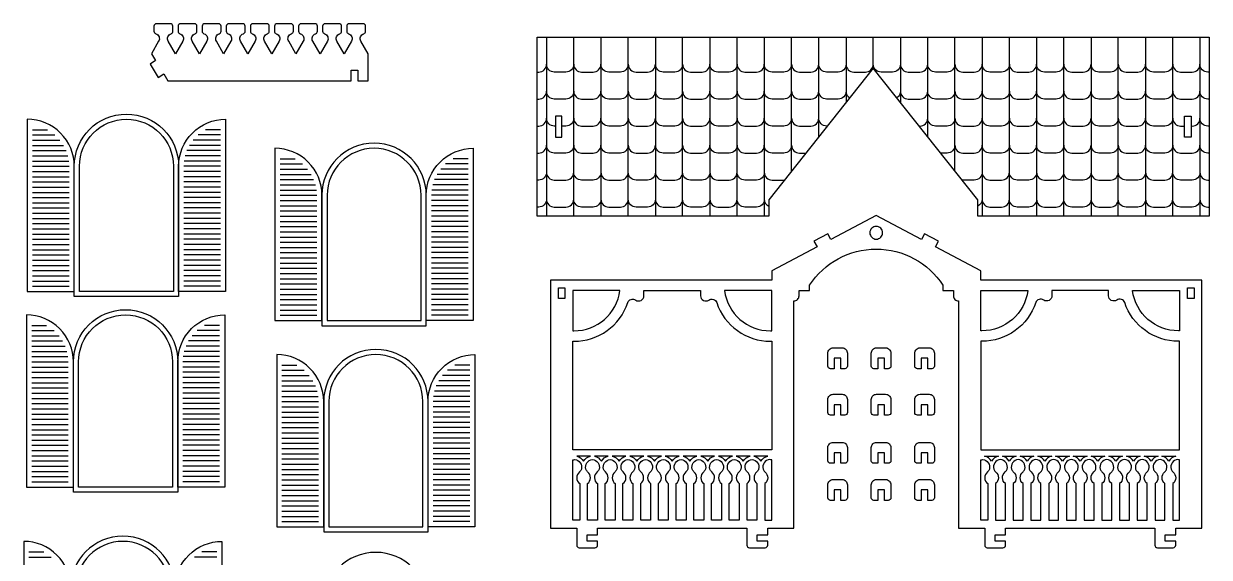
# Model space of a CAD drawing. Extents: x 3733 to 3923, y 1415 to 1537.
# Drawn here: x 3733.2 to 3824.1, y 1495.8 to 1536.7 of the extents above; entities that cross this region are included whole.
import ezdxf

# ---------------------------------------------------------------- set-up
doc = ezdxf.new("R2010")
doc.units = 0
doc.header["$MEASUREMENT"] = 0
doc.layers.add('LAYER1', color=18, linetype='CONTINUOUS')

msp = doc.modelspace()

# ---------------------------------------------------------------- linework, layer by layer
at = {"layer": 'LAYER1'}
for points in [[(3743.026, 1534.421), (3743.346, 1533.902), (3742.92, 1533.64), (3743.551, 1532.619), (3743.976, 1532.881), (3744.296, 1532.364), (3758.351, 1532.364), (3758.351, 1533.164), (3758.851, 1533.164), (3758.851, 1532.364), (3759.651, 1532.364), (3759.651, 1534.419), (3759.092, 1535.387, -0.475677), (3759.314, 1535.967, 0.32375), (3759.451, 1536.157), (3759.451, 1536.532, 0.414214), (3759.251, 1536.732), (3758.204, 1536.732, 0.414214), (3758.004, 1536.532), (3758.004, 1536.157, 0.32375), (3758.141, 1535.967, -0.475677), (3758.362, 1535.387), (3757.804, 1534.419), (3757.245, 1535.387, -0.475677), (3757.466, 1535.967, 0.32375), (3757.604, 1536.157), (3757.604, 1536.532, 0.414214), (3757.404, 1536.732), (3756.356, 1536.732, 0.414214), (3756.156, 1536.532), (3756.156, 1536.157, 0.32375), (3756.294, 1535.967, -0.475677), (3756.515, 1535.387), (3755.956, 1534.419), (3755.398, 1535.387, -0.475677), (3755.619, 1535.967, 0.32375), (3755.756, 1536.157), (3755.756, 1536.532, 0.414214), (3755.556, 1536.732), (3754.509, 1536.732, 0.414214), (3754.309, 1536.532), (3754.309, 1536.157, 0.32375), (3754.446, 1535.967, -0.475677), (3754.668, 1535.387), (3754.109, 1534.419), (3753.55, 1535.387, -0.475677), (3753.772, 1535.967, 0.32375), (3753.909, 1536.157), (3753.909, 1536.532, 0.414214), (3753.709, 1536.732), (3752.662, 1536.732, 0.414214), (3752.462, 1536.532), (3752.462, 1536.157, 0.32375), (3752.599, 1535.967, -0.475677), (3752.82, 1535.387), (3752.262, 1534.419), (3751.703, 1535.387, -0.475677), (3751.924, 1535.967, 0.32375), (3752.062, 1536.157), (3752.062, 1536.532, 0.414214), (3751.862, 1536.732), (3750.814, 1536.732, 0.414214), (3750.614, 1536.532), (3750.614, 1536.157, 0.32375), (3750.752, 1535.967, -0.475677), (3750.973, 1535.387), (3750.414, 1534.419), (3749.856, 1535.387, -0.475677), (3750.077, 1535.967, 0.32375), (3750.214, 1536.157), (3750.214, 1536.532, 0.414214), (3750.014, 1536.732), (3748.967, 1536.732, 0.414214), (3748.767, 1536.532), (3748.767, 1536.157, 0.32375), (3748.904, 1535.967, -0.475677), (3749.126, 1535.387), (3748.567, 1534.419), (3748.008, 1535.387, -0.475677), (3748.23, 1535.967, 0.32375), (3748.367, 1536.157), (3748.367, 1536.532, 0.414214), (3748.167, 1536.732), (3747.12, 1536.732, 0.414214), (3746.92, 1536.532), (3746.92, 1536.157, 0.32375), (3747.057, 1535.967, -0.475677), (3747.278, 1535.387), (3746.72, 1534.419), (3746.161, 1535.387, -0.475677), (3746.382, 1535.967, 0.32375), (3746.52, 1536.157), (3746.52, 1536.532, 0.414214), (3746.32, 1536.732), (3745.272, 1536.732, 0.414214), (3745.072, 1536.532), (3745.072, 1536.157, 0.32375), (3745.21, 1535.967, -0.475677), (3745.431, 1535.387), (3744.872, 1534.419), (3744.314, 1535.387, -0.475677), (3744.535, 1535.967, 0.32375), (3744.672, 1536.157), (3744.672, 1536.532, 0.414214), (3744.472, 1536.732), (3743.425, 1536.732, 0.414214), (3743.225, 1536.532), (3743.225, 1536.157, 0.32375), (3743.362, 1535.967, -0.475677), (3743.584, 1535.387)], [(3745.116, 1525.802), (3745.116, 1515.802), (3737.116, 1515.802), (3737.116, 1525.802, -1)], [(3733.516, 1516.202), (3737.116, 1516.202), (3737.116, 1525.802, 0.414214), (3733.516, 1529.402)], [(3744.716, 1525.802), (3744.716, 1516.202), (3737.516, 1516.202), (3737.516, 1525.802, -1)], [(3748.716, 1516.202), (3745.116, 1516.202), (3745.116, 1525.802, -0.414214), (3748.716, 1529.402)], [(3752.5, 1513.976), (3756.1, 1513.976), (3756.1, 1523.576, 0.414214), (3752.5, 1527.176)], [(3756.1, 1523.576), (3756.1, 1513.576), (3764.1, 1513.576), (3764.1, 1523.576, 1)], [(3756.5, 1523.576), (3756.5, 1513.976), (3763.7, 1513.976), (3763.7, 1523.576, 1)], [(3767.7, 1513.976), (3764.1, 1513.976), (3764.1, 1523.576, -0.414214), (3767.7, 1527.176)], [(3792.276, 1508.094), (3792.276, 1515.472, 0.414214), (3792.676, 1515.872), (3792.676, 1516.272), (3793.476, 1516.272), (3793.476, 1516.672, -0.542632), (3803.706, 1516.672), (3803.706, 1516.272), (3804.506, 1516.272), (3804.506, 1515.872, 0.414214), (3804.906, 1515.472), (3804.906, 1508.094), (3804.906, 1498.052), (3806.906, 1498.052), (3806.906, 1496.752, 0.414214), (3807.106, 1496.552), (3808.306, 1496.552, 0.414214), (3808.506, 1496.752), (3808.506, 1497.052), (3807.706, 1497.052), (3807.706, 1497.552), (3808.506, 1497.552), (3808.506, 1498.052), (3819.951, 1498.052), (3819.951, 1496.752, 0.414214), (3820.151, 1496.552), (3821.351, 1496.552, 0.414214), (3821.551, 1496.752), (3821.551, 1497.052), (3820.751, 1497.052), (3820.751, 1497.552), (3821.551, 1497.552), (3821.551, 1498.052), (3823.551, 1498.052), (3823.551, 1508.094), (3823.551, 1517.072), (3806.606, 1517.072), (3806.606, 1517.784), (3803.129, 1519.623), (3803.363, 1520.065), (3802.302, 1520.626), (3802.068, 1520.184), (3798.591, 1522.023), (3795.114, 1520.184), (3794.88, 1520.626), (3793.819, 1520.065), (3794.053, 1519.623), (3790.576, 1517.784), (3790.576, 1517.072), (3773.631, 1517.072), (3773.631, 1508.094), (3773.631, 1498.052), (3775.631, 1498.052), (3775.631, 1496.752, 0.414214), (3775.831, 1496.552), (3777.031, 1496.552, 0.414214), (3777.231, 1496.752), (3777.231, 1497.052), (3776.431, 1497.052), (3776.431, 1497.552), (3777.231, 1497.552), (3777.231, 1498.052), (3788.676, 1498.052), (3788.676, 1496.752, 0.414214), (3788.876, 1496.552), (3790.076, 1496.552, 0.414214), (3790.276, 1496.752), (3790.276, 1497.052), (3789.476, 1497.052), (3789.476, 1497.552), (3790.276, 1497.552), (3790.276, 1498.052), (3792.276, 1498.052)], [(3798.591, 1521.189, 0.414214), (3798.103, 1520.702, 0.414214), (3798.591, 1520.214, 0.414214), (3799.078, 1520.702, 0.414214)], [(3775.421, 1513.181, 0.376684), (3778.942, 1516.272), (3775.331, 1516.272), (3775.331, 1513.181)], [(3775.331, 1508.094), (3775.331, 1512.381), (3775.421, 1512.381, 0.322075), (3779.544, 1515.344, -0.501769), (3780.154, 1515.544, 0.607857), (3780.784, 1515.871), (3780.784, 1516.272), (3785.122, 1516.272), (3785.122, 1515.871, 0.607857), (3785.753, 1515.544, -0.501769), (3786.362, 1515.344, 0.322075), (3790.486, 1512.381), (3790.576, 1512.382), (3790.576, 1508.094), (3790.576, 1504.052), (3775.331, 1504.052)], [(3790.576, 1513.181), (3790.576, 1516.272), (3786.965, 1516.272, 0.376684), (3790.486, 1513.181)], [(3806.606, 1513.181), (3806.606, 1516.272), (3810.216, 1516.272, -0.376684), (3806.696, 1513.181)], [(3806.606, 1508.094), (3806.606, 1504.052), (3821.851, 1504.052), (3821.851, 1508.094), (3821.851, 1512.381), (3821.761, 1512.381, -0.322075), (3817.637, 1515.344, 0.501769), (3817.028, 1515.544, -0.607857), (3816.397, 1515.871), (3816.397, 1516.272), (3812.059, 1516.272), (3812.059, 1515.871, -0.607857), (3811.429, 1515.544, 0.501769), (3810.819, 1515.344, -0.322075), (3806.696, 1512.381), (3806.606, 1512.382)], [(3821.761, 1513.181, -0.376684), (3818.24, 1516.272), (3821.851, 1516.272), (3821.851, 1513.181)], [(3733.449, 1501.203), (3737.049, 1501.203), (3737.049, 1510.803, 0.414214), (3733.449, 1514.403)], [(3745.049, 1510.803), (3745.049, 1500.803), (3737.049, 1500.803), (3737.049, 1510.803, -1)], [(3744.649, 1510.803), (3744.649, 1501.203), (3737.449, 1501.203), (3737.449, 1510.803, -1)], [(3748.649, 1501.203), (3745.049, 1501.203), (3745.049, 1510.803, -0.414214), (3748.649, 1514.403)], [(3756.233, 1507.757), (3756.233, 1497.757), (3764.233, 1497.757), (3764.233, 1507.757, 1)], [(3794.879, 1510.475), (3794.879, 1511.475, -0.414214), (3795.279, 1511.875), (3795.979, 1511.875, -0.414214), (3796.379, 1511.475), (3796.379, 1510.475, -0.414214), (3796.179, 1510.275), (3795.879, 1510.275), (3795.879, 1511.075), (3795.379, 1511.075), (3795.379, 1510.275), (3795.079, 1510.275, -0.414214)], [(3798.213, 1510.475), (3798.213, 1511.475, -0.414214), (3798.613, 1511.875), (3799.313, 1511.875, -0.414214), (3799.713, 1511.475), (3799.713, 1510.475, -0.414214), (3799.513, 1510.275), (3799.213, 1510.275), (3799.213, 1511.075), (3798.713, 1511.075), (3798.713, 1510.275), (3798.413, 1510.275, -0.414214)], [(3801.547, 1510.475), (3801.547, 1511.475, -0.414214), (3801.947, 1511.875), (3802.647, 1511.875, -0.414214), (3803.047, 1511.475), (3803.047, 1510.475, -0.414214), (3802.847, 1510.275), (3802.547, 1510.275), (3802.547, 1511.075), (3802.047, 1511.075), (3802.047, 1510.275), (3801.747, 1510.275, -0.414214)], [(3752.633, 1498.157), (3756.233, 1498.157), (3756.233, 1507.757, 0.414214), (3752.633, 1511.357)], [(3756.633, 1507.757), (3756.633, 1498.157), (3763.833, 1498.157), (3763.833, 1507.757, 1)], [(3767.833, 1498.157), (3764.233, 1498.157), (3764.233, 1507.757, -0.414214), (3767.833, 1511.357)], [(3794.879, 1506.919), (3794.879, 1507.919, -0.414214), (3795.279, 1508.319), (3795.979, 1508.319, -0.414214), (3796.379, 1507.919), (3796.379, 1506.919, -0.414214), (3796.179, 1506.719), (3795.879, 1506.719), (3795.879, 1507.519), (3795.379, 1507.519), (3795.379, 1506.719), (3795.079, 1506.719, -0.414214)], [(3798.213, 1506.919), (3798.213, 1507.919, -0.414214), (3798.613, 1508.319), (3799.313, 1508.319, -0.414214), (3799.713, 1507.919), (3799.713, 1506.919, -0.414214), (3799.513, 1506.719), (3799.213, 1506.719), (3799.213, 1507.519), (3798.713, 1507.519), (3798.713, 1506.719), (3798.413, 1506.719, -0.414214)], [(3801.547, 1506.919), (3801.547, 1507.919, -0.414214), (3801.947, 1508.319), (3802.647, 1508.319, -0.414214), (3803.047, 1507.919), (3803.047, 1506.919, -0.414214), (3802.847, 1506.719), (3802.547, 1506.719), (3802.547, 1507.519), (3802.047, 1507.519), (3802.047, 1506.719), (3801.747, 1506.719, -0.414214)], [(3794.879, 1503.226), (3794.879, 1504.226, -0.414214), (3795.279, 1504.626), (3795.979, 1504.626, -0.414214), (3796.379, 1504.226), (3796.379, 1503.226, -0.414214), (3796.179, 1503.026), (3795.879, 1503.026), (3795.879, 1503.826), (3795.379, 1503.826), (3795.379, 1503.026), (3795.079, 1503.026, -0.414214)], [(3798.213, 1503.226), (3798.213, 1504.226, -0.414214), (3798.613, 1504.626), (3799.313, 1504.626, -0.414214), (3799.713, 1504.226), (3799.713, 1503.226, -0.414214), (3799.513, 1503.026), (3799.213, 1503.026), (3799.213, 1503.826), (3798.713, 1503.826), (3798.713, 1503.026), (3798.413, 1503.026, -0.414214)], [(3801.547, 1503.226), (3801.547, 1504.226, -0.414214), (3801.947, 1504.626), (3802.647, 1504.626, -0.414214), (3803.047, 1504.226), (3803.047, 1503.226, -0.414214), (3802.847, 1503.026), (3802.547, 1503.026), (3802.547, 1503.826), (3802.047, 1503.826), (3802.047, 1503.026), (3801.747, 1503.026, -0.414214)], [(3775.331, 1503.28, -0.065439), (3775.479, 1503.314, -0.466916), (3775.988, 1502.578, -0.158726), (3775.851, 1502.371, 0.487801), (3775.859, 1501.465), (3775.859, 1498.652), (3775.331, 1498.652)], [(3776.689, 1503.572), (3775.628, 1503.572, -0.196954), (3776.159, 1503.189, -0.196954)], [(3776.33, 1502.578, -0.466916), (3776.838, 1503.314, -0.466916), (3777.347, 1502.578, -0.158726), (3777.21, 1502.371, 0.487801), (3777.218, 1501.465), (3777.218, 1498.652), (3776.459, 1498.652), (3776.459, 1501.465, 0.487801), (3776.466, 1502.371, -0.158726)], [(3778.048, 1503.572), (3776.987, 1503.572, -0.196954), (3777.518, 1503.189, -0.196954)], [(3777.689, 1502.578, -0.466916), (3778.197, 1503.314, -0.466916), (3778.706, 1502.578, -0.158726), (3778.569, 1502.371, 0.487801), (3778.577, 1501.465), (3778.577, 1498.652), (3777.818, 1498.652), (3777.818, 1501.465, 0.487801), (3777.825, 1502.371, -0.158726)], [(3778.877, 1503.189, -0.196954), (3779.407, 1503.572), (3778.346, 1503.572, -0.196954)], [(3779.048, 1502.578, -0.466916), (3779.556, 1503.314, -0.466916), (3780.064, 1502.578, -0.158726), (3779.928, 1502.371, 0.487801), (3779.936, 1501.465), (3779.936, 1498.652), (3779.177, 1498.652), (3779.177, 1501.465, 0.487801), (3779.184, 1502.371, -0.158726)], [(3780.766, 1503.572), (3779.705, 1503.572, -0.196954), (3780.236, 1503.189, -0.196954)], [(3780.407, 1502.578, -0.466916), (3780.915, 1503.314, -0.466916), (3781.423, 1502.578, -0.158726), (3781.287, 1502.371, 0.487801), (3781.294, 1501.465), (3781.294, 1498.652), (3780.536, 1498.652), (3780.536, 1501.465, 0.487801), (3780.543, 1502.371, -0.158726)], [(3782.125, 1503.572), (3781.064, 1503.572, -0.196954), (3781.594, 1503.189, -0.196954)], [(3781.766, 1502.578, -0.466916), (3782.274, 1503.314, -0.466916), (3782.782, 1502.578, -0.158726), (3782.646, 1502.371, 0.487801), (3782.653, 1501.465), (3782.653, 1498.652), (3781.894, 1498.652), (3781.894, 1501.465, 0.487801), (3781.902, 1502.371, -0.158726)], [(3783.484, 1503.572), (3782.423, 1503.572, -0.196954), (3782.953, 1503.189, -0.196954)], [(3783.125, 1502.578, -0.466916), (3783.633, 1503.314, -0.466916), (3784.141, 1502.578, -0.158726), (3784.005, 1502.371, 0.487801), (3784.012, 1501.465), (3784.012, 1498.652), (3783.253, 1498.652), (3783.253, 1501.465, 0.487801), (3783.261, 1502.371, -0.158726)], [(3784.312, 1503.189, -0.196954), (3784.843, 1503.572), (3783.782, 1503.572, -0.196954)], [(3784.483, 1502.578, -0.466916), (3784.992, 1503.314, -0.466916), (3785.5, 1502.578, -0.158726), (3785.364, 1502.371, 0.487801), (3785.371, 1501.465), (3785.371, 1498.652), (3784.612, 1498.652), (3784.612, 1501.465, 0.487801), (3784.62, 1502.371, -0.158726)], [(3786.202, 1503.572), (3785.141, 1503.572, -0.196954), (3785.671, 1503.189, -0.196954)], [(3785.842, 1502.578, -0.466916), (3786.351, 1503.314, -0.466916), (3786.859, 1502.578, -0.158726), (3786.723, 1502.371, 0.487801), (3786.73, 1501.465), (3786.73, 1498.652), (3785.971, 1498.652), (3785.971, 1501.465, 0.487801), (3785.979, 1502.371, -0.158726)], [(3787.03, 1503.189, -0.196954), (3787.561, 1503.572), (3786.5, 1503.572, -0.196954)], [(3787.201, 1502.578, -0.466916), (3787.71, 1503.314, -0.466916), (3788.218, 1502.578, -0.158726), (3788.081, 1502.371, 0.487801), (3788.089, 1501.465), (3788.089, 1498.652), (3787.33, 1498.652), (3787.33, 1501.465, 0.487801), (3787.338, 1502.371, -0.158726)], [(3788.92, 1503.572), (3787.858, 1503.572, -0.196954), (3788.389, 1503.189, -0.196954)], [(3788.56, 1502.578, -0.466916), (3789.069, 1503.314, -0.466916), (3789.577, 1502.578, -0.158726), (3789.44, 1502.371, 0.487801), (3789.448, 1501.465), (3789.448, 1498.652), (3788.689, 1498.652), (3788.689, 1501.465, 0.487801), (3788.697, 1502.371, -0.158726)], [(3790.279, 1503.572), (3789.217, 1503.572, -0.196954), (3789.748, 1503.189, -0.196954)], [(3790.576, 1503.28, 0.065439), (3790.428, 1503.314, 0.466916), (3789.919, 1502.578, 0.158726), (3790.056, 1502.371, -0.487801), (3790.048, 1501.465), (3790.048, 1498.652), (3790.576, 1498.652)], [(3806.606, 1503.28, -0.065439), (3806.754, 1503.314, -0.466916), (3807.263, 1502.578, -0.158726), (3807.126, 1502.371, 0.487801), (3807.134, 1501.465), (3807.134, 1498.652), (3806.606, 1498.652)], [(3806.903, 1503.572), (3807.964, 1503.572, 0.196954), (3807.434, 1503.189, 0.196954)], [(3808.622, 1502.578, 0.466916), (3808.113, 1503.314, 0.466916), (3807.605, 1502.578, 0.158726), (3807.741, 1502.371, -0.487801), (3807.734, 1501.465), (3807.734, 1498.652), (3808.493, 1498.652), (3808.493, 1501.465, -0.487801), (3808.485, 1502.371, 0.158726)], [(3808.262, 1503.572), (3809.323, 1503.572, 0.196954), (3808.793, 1503.189, 0.196954)], [(3809.98, 1502.578, 0.466916), (3809.472, 1503.314, 0.466916), (3808.964, 1502.578, 0.158726), (3809.1, 1502.371, -0.487801), (3809.093, 1501.465), (3809.093, 1498.652), (3809.852, 1498.652), (3809.852, 1501.465, -0.487801), (3809.844, 1502.371, 0.158726)], [(3810.152, 1503.189, 0.196954), (3809.621, 1503.572), (3810.682, 1503.572, 0.196954)], [(3811.339, 1502.578, 0.466916), (3810.831, 1503.314, 0.466916), (3810.323, 1502.578, 0.158726), (3810.459, 1502.371, -0.487801), (3810.452, 1501.465), (3810.452, 1498.652), (3811.211, 1498.652), (3811.211, 1501.465, -0.487801), (3811.203, 1502.371, 0.158726)], [(3810.98, 1503.572), (3812.041, 1503.572, 0.196954), (3811.511, 1503.189, 0.196954)], [(3812.698, 1502.578, 0.466916), (3812.19, 1503.314, 0.466916), (3811.682, 1502.578, 0.158726), (3811.818, 1502.371, -0.487801), (3811.811, 1501.465), (3811.811, 1498.652), (3812.569, 1498.652), (3812.569, 1501.465, -0.487801), (3812.562, 1502.371, 0.158726)], [(3812.869, 1503.189, 0.196954), (3812.339, 1503.572), (3813.4, 1503.572, 0.196954)], [(3814.057, 1502.578, 0.466916), (3813.549, 1503.314, 0.466916), (3813.041, 1502.578, 0.158726), (3813.177, 1502.371, -0.487801), (3813.169, 1501.465), (3813.169, 1498.652), (3813.928, 1498.652), (3813.928, 1501.465, -0.487801), (3813.921, 1502.371, 0.158726)], [(3813.698, 1503.572), (3814.759, 1503.572, 0.196954), (3814.228, 1503.189, 0.196954)], [(3815.416, 1502.578, 0.466916), (3814.908, 1503.314, 0.466916), (3814.399, 1502.578, 0.158726), (3814.536, 1502.371, -0.487801), (3814.528, 1501.465), (3814.528, 1498.652), (3815.287, 1498.652), (3815.287, 1501.465, -0.487801), (3815.28, 1502.371, 0.158726)], [(3815.057, 1503.572), (3816.118, 1503.572, 0.196954), (3815.587, 1503.189, 0.196954)], [(3816.775, 1502.578, 0.466916), (3816.267, 1503.314, 0.466916), (3815.758, 1502.578, 0.158726), (3815.895, 1502.371, -0.487801), (3815.887, 1501.465), (3815.887, 1498.652), (3816.646, 1498.652), (3816.646, 1501.465, -0.487801), (3816.639, 1502.371, 0.158726)], [(3816.416, 1503.572), (3817.477, 1503.572, 0.196954), (3816.946, 1503.189, 0.196954)], [(3818.134, 1502.578, 0.466916), (3817.626, 1503.314, 0.466916), (3817.117, 1502.578, 0.158726), (3817.254, 1502.371, -0.487801), (3817.246, 1501.465), (3817.246, 1498.652), (3818.005, 1498.652), (3818.005, 1501.465, -0.487801), (3817.997, 1502.371, 0.158726)], [(3818.305, 1503.189, 0.196954), (3817.775, 1503.572), (3818.836, 1503.572, 0.196954)], [(3819.493, 1502.578, 0.466916), (3818.985, 1503.314, 0.466916), (3818.476, 1502.578, 0.158726), (3818.613, 1502.371, -0.487801), (3818.605, 1501.465), (3818.605, 1498.652), (3819.364, 1498.652), (3819.364, 1501.465, -0.487801), (3819.356, 1502.371, 0.158726)], [(3819.133, 1503.572), (3820.195, 1503.572, 0.196954), (3819.664, 1503.189, 0.196954)], [(3820.852, 1502.578, 0.466916), (3820.344, 1503.314, 0.466916), (3819.835, 1502.578, 0.158726), (3819.972, 1502.371, -0.487801), (3819.964, 1501.465), (3819.964, 1498.652), (3820.723, 1498.652), (3820.723, 1501.465, -0.487801), (3820.715, 1502.371, 0.158726)], [(3820.492, 1503.572), (3821.554, 1503.572, 0.196954), (3821.023, 1503.189, 0.196954)], [(3821.851, 1503.28, 0.065439), (3821.703, 1503.314, 0.466916), (3821.194, 1502.578, 0.158726), (3821.331, 1502.371, -0.487801), (3821.323, 1501.465), (3821.323, 1498.652), (3821.851, 1498.652)], [(3794.879, 1500.382), (3794.879, 1501.382, -0.414214), (3795.279, 1501.782), (3795.979, 1501.782, -0.414214), (3796.379, 1501.382), (3796.379, 1500.382, -0.414214), (3796.179, 1500.182), (3795.879, 1500.182), (3795.879, 1500.982), (3795.379, 1500.982), (3795.379, 1500.182), (3795.079, 1500.182, -0.414214)], [(3798.213, 1500.382), (3798.213, 1501.382, -0.414214), (3798.613, 1501.782), (3799.313, 1501.782, -0.414214), (3799.713, 1501.382), (3799.713, 1500.382, -0.414214), (3799.513, 1500.182), (3799.213, 1500.182), (3799.213, 1500.982), (3798.713, 1500.982), (3798.713, 1500.182), (3798.413, 1500.182, -0.414214)], [(3801.547, 1500.382), (3801.547, 1501.382, -0.414214), (3801.947, 1501.782), (3802.647, 1501.782, -0.414214), (3803.047, 1501.382), (3803.047, 1500.382, -0.414214), (3802.847, 1500.182), (3802.547, 1500.182), (3802.547, 1500.982), (3802.047, 1500.982), (3802.047, 1500.182), (3801.747, 1500.182, -0.414214)], [(3733.239, 1483.838), (3736.839, 1483.838), (3736.839, 1493.438, 0.414214), (3733.239, 1497.038)], [(3736.839, 1493.438), (3736.839, 1483.438), (3744.839, 1483.438), (3744.839, 1493.438, 1)], [(3737.239, 1493.438), (3737.239, 1483.838), (3744.439, 1483.838), (3744.439, 1493.438, 1)], [(3748.439, 1483.838), (3744.839, 1483.838), (3744.839, 1493.438, -0.414214), (3748.439, 1497.038)], [(3756.223, 1492.196), (3756.223, 1482.196), (3764.223, 1482.196), (3764.223, 1492.196, 1)]]:
    msp.add_lwpolyline(points, format="xyb", close=True, dxfattribs=at)
for points in [[(3790.347, 1523.223), (3790.347, 1521.977), (3772.602, 1521.977), (3772.602, 1535.695), (3824.122, 1535.695), (3824.122, 1521.977), (3806.377, 1521.977), (3806.377, 1523.223), (3798.362, 1533.324)], [(3774.002, 1529.636), (3774.002, 1528.036), (3774.502, 1528.036), (3774.502, 1529.636)], [(3822.222, 1529.636), (3822.722, 1529.636), (3822.722, 1528.036), (3822.222, 1528.036)], [(3774.231, 1516.472), (3774.731, 1516.472), (3774.731, 1515.672), (3774.231, 1515.672)], [(3822.451, 1516.472), (3822.951, 1516.472), (3822.951, 1515.672), (3822.451, 1515.672)]]:
    msp.add_lwpolyline(points, close=True, dxfattribs=at)
for points in [[(3773.315, 1535.695), (3773.315, 1521.977)], [(3775.402, 1521.977), (3775.402, 1535.695)], [(3777.489, 1535.695), (3777.489, 1521.977)], [(3779.577, 1521.977), (3779.577, 1535.695)], [(3781.664, 1535.695), (3781.664, 1521.977)], [(3783.751, 1521.977), (3783.751, 1535.695)], [(3785.838, 1535.695), (3785.838, 1521.977)], [(3787.926, 1521.977), (3787.926, 1535.695)], [(3790.013, 1535.695), (3790.013, 1521.977)], [(3792.1, 1525.432), (3792.1, 1535.695)], [(3794.188, 1528.063), (3794.188, 1535.695)], [(3796.275, 1535.695), (3796.275, 1530.693)], [(3798.362, 1533.324), (3798.362, 1535.695)], [(3800.45, 1535.695), (3800.45, 1530.693)], [(3802.537, 1528.063), (3802.537, 1535.695)], [(3804.624, 1525.432), (3804.624, 1535.695)], [(3806.711, 1535.695), (3806.711, 1521.977)], [(3808.799, 1521.977), (3808.799, 1535.695)], [(3810.886, 1535.695), (3810.886, 1521.977)], [(3812.973, 1521.977), (3812.973, 1535.695)], [(3815.061, 1535.695), (3815.061, 1521.977)], [(3817.148, 1521.977), (3817.148, 1535.695)], [(3819.235, 1535.695), (3819.235, 1521.977)], [(3821.322, 1521.977), (3821.322, 1535.695)], [(3823.41, 1535.695), (3823.41, 1521.977)], [(3733.916, 1528.602), (3735.066, 1528.602)], [(3733.916, 1528.202), (3735.633, 1528.202)], [(3733.916, 1527.802), (3736.014, 1527.802)], [(3748.316, 1527.802), (3746.218, 1527.802)], [(3748.316, 1528.202), (3746.6, 1528.202)], [(3748.316, 1528.602), (3747.167, 1528.602)], [(3733.916, 1527.402), (3736.288, 1527.402)], [(3733.916, 1527.002), (3736.483, 1527.002)], [(3748.316, 1527.002), (3745.75, 1527.002)], [(3748.316, 1527.402), (3745.945, 1527.402)], [(3733.916, 1526.602), (3736.615, 1526.602)], [(3733.916, 1526.202), (3736.691, 1526.202)], [(3748.316, 1526.202), (3745.541, 1526.202)], [(3748.316, 1526.602), (3745.618, 1526.602)], [(3752.9, 1526.376), (3754.049, 1526.376)], [(3752.9, 1525.976), (3754.616, 1525.976)], [(3767.3, 1525.976), (3765.583, 1525.976)], [(3767.3, 1526.376), (3766.15, 1526.376)], [(3733.916, 1525.802), (3736.716, 1525.802)], [(3733.916, 1525.402), (3736.716, 1525.402)], [(3748.316, 1525.802), (3745.516, 1525.802)], [(3748.316, 1525.402), (3745.516, 1525.402)], [(3752.9, 1525.576), (3754.998, 1525.576)], [(3752.9, 1525.176), (3755.271, 1525.176)], [(3767.3, 1525.176), (3764.928, 1525.176)], [(3767.3, 1525.576), (3765.202, 1525.576)], [(3733.916, 1525.002), (3736.716, 1525.002)], [(3733.916, 1524.602), (3736.716, 1524.602)], [(3733.916, 1524.202), (3736.716, 1524.202)], [(3748.316, 1525.002), (3745.516, 1525.002)], [(3748.316, 1524.602), (3745.516, 1524.602)], [(3748.316, 1524.202), (3745.516, 1524.202)], [(3752.9, 1524.776), (3755.466, 1524.776)], [(3752.9, 1524.376), (3755.598, 1524.376)], [(3767.3, 1524.376), (3764.601, 1524.376)], [(3767.3, 1524.776), (3764.733, 1524.776)], [(3733.916, 1523.802), (3736.716, 1523.802)], [(3733.916, 1523.402), (3736.716, 1523.402)], [(3748.316, 1523.802), (3745.516, 1523.802)], [(3748.316, 1523.402), (3745.516, 1523.402)], [(3752.9, 1523.976), (3755.674, 1523.976)], [(3752.9, 1523.576), (3755.7, 1523.576)], [(3767.3, 1523.576), (3764.5, 1523.576)], [(3767.3, 1523.976), (3764.525, 1523.976)], [(3733.916, 1523.002), (3736.716, 1523.002)], [(3733.916, 1522.602), (3736.716, 1522.602)], [(3748.316, 1523.002), (3745.516, 1523.002)], [(3748.316, 1522.602), (3745.516, 1522.602)], [(3752.9, 1523.176), (3755.7, 1523.176)], [(3752.9, 1522.776), (3755.7, 1522.776)], [(3752.9, 1522.376), (3755.7, 1522.376)], [(3767.3, 1523.176), (3764.5, 1523.176)], [(3767.3, 1522.776), (3764.5, 1522.776)], [(3767.3, 1522.376), (3764.5, 1522.376)], [(3733.916, 1522.202), (3736.716, 1522.202)], [(3733.916, 1521.802), (3736.716, 1521.802)], [(3733.916, 1521.402), (3736.716, 1521.402)], [(3748.316, 1522.202), (3745.516, 1522.202)], [(3748.316, 1521.802), (3745.516, 1521.802)], [(3748.316, 1521.402), (3745.516, 1521.402)], [(3752.9, 1521.976), (3755.7, 1521.976)], [(3752.9, 1521.576), (3755.7, 1521.576)], [(3767.3, 1521.976), (3764.5, 1521.976)], [(3767.3, 1521.576), (3764.5, 1521.576)], [(3733.916, 1521.002), (3736.716, 1521.002)], [(3733.916, 1520.602), (3736.716, 1520.602)], [(3748.316, 1521.002), (3745.516, 1521.002)], [(3748.316, 1520.602), (3745.516, 1520.602)], [(3752.9, 1521.176), (3755.7, 1521.176)], [(3752.9, 1520.776), (3755.7, 1520.776)], [(3767.3, 1521.176), (3764.5, 1521.176)], [(3767.3, 1520.776), (3764.5, 1520.776)], [(3733.916, 1520.202), (3736.716, 1520.202)], [(3733.916, 1519.802), (3736.716, 1519.802)], [(3748.316, 1520.202), (3745.516, 1520.202)], [(3748.316, 1519.802), (3745.516, 1519.802)], [(3752.9, 1520.376), (3755.7, 1520.376)], [(3752.9, 1519.976), (3755.7, 1519.976)], [(3752.9, 1519.576), (3755.7, 1519.576)], [(3767.3, 1520.376), (3764.5, 1520.376)], [(3767.3, 1519.976), (3764.5, 1519.976)], [(3767.3, 1519.576), (3764.5, 1519.576)], [(3733.916, 1519.402), (3736.716, 1519.402)], [(3733.916, 1519.002), (3736.716, 1519.002)], [(3748.316, 1519.402), (3745.516, 1519.402)], [(3748.316, 1519.002), (3745.516, 1519.002)], [(3752.9, 1519.176), (3755.7, 1519.176)], [(3752.9, 1518.776), (3755.7, 1518.776)], [(3767.3, 1519.176), (3764.5, 1519.176)], [(3767.3, 1518.776), (3764.5, 1518.776)], [(3733.916, 1518.602), (3736.716, 1518.602)], [(3733.916, 1518.202), (3736.716, 1518.202)], [(3733.916, 1517.802), (3736.716, 1517.802)], [(3748.316, 1518.602), (3745.516, 1518.602)], [(3748.316, 1518.202), (3745.516, 1518.202)], [(3748.316, 1517.802), (3745.516, 1517.802)], [(3752.9, 1518.376), (3755.7, 1518.376)], [(3752.9, 1517.976), (3755.7, 1517.976)], [(3767.3, 1518.376), (3764.5, 1518.376)], [(3767.3, 1517.976), (3764.5, 1517.976)], [(3733.916, 1517.402), (3736.716, 1517.402)], [(3733.916, 1517.002), (3736.716, 1517.002)], [(3748.316, 1517.402), (3745.516, 1517.402)], [(3748.316, 1517.002), (3745.516, 1517.002)], [(3752.9, 1517.576), (3755.7, 1517.576)], [(3752.9, 1517.176), (3755.7, 1517.176)], [(3767.3, 1517.576), (3764.5, 1517.576)], [(3767.3, 1517.176), (3764.5, 1517.176)], [(3733.916, 1516.602), (3736.716, 1516.602)], [(3748.316, 1516.602), (3745.516, 1516.602)], [(3752.9, 1516.776), (3755.7, 1516.776)], [(3752.9, 1516.376), (3755.7, 1516.376)], [(3752.9, 1515.976), (3755.7, 1515.976)], [(3767.3, 1516.776), (3764.5, 1516.776)], [(3767.3, 1516.376), (3764.5, 1516.376)], [(3767.3, 1515.976), (3764.5, 1515.976)], [(3752.9, 1515.576), (3755.7, 1515.576)], [(3752.9, 1515.176), (3755.7, 1515.176)], [(3767.3, 1515.576), (3764.5, 1515.576)], [(3767.3, 1515.176), (3764.5, 1515.176)], [(3752.9, 1514.776), (3755.7, 1514.776)], [(3752.9, 1514.376), (3755.7, 1514.376)], [(3767.3, 1514.776), (3764.5, 1514.776)], [(3767.3, 1514.376), (3764.5, 1514.376)], [(3733.849, 1513.603), (3734.998, 1513.603)], [(3748.249, 1513.603), (3747.1, 1513.603)], [(3733.849, 1513.203), (3735.566, 1513.203)], [(3733.849, 1512.803), (3735.947, 1512.803)], [(3733.849, 1512.403), (3736.22, 1512.403)], [(3748.249, 1512.403), (3745.878, 1512.403)], [(3748.249, 1512.803), (3746.151, 1512.803)], [(3748.249, 1513.203), (3746.532, 1513.203)], [(3733.849, 1512.003), (3736.416, 1512.003)], [(3733.849, 1511.603), (3736.547, 1511.603)], [(3748.249, 1511.603), (3745.551, 1511.603)], [(3748.249, 1512.003), (3745.683, 1512.003)], [(3733.849, 1511.203), (3736.624, 1511.203)], [(3733.849, 1510.803), (3736.649, 1510.803)], [(3748.249, 1510.803), (3745.449, 1510.803)], [(3748.249, 1511.203), (3745.474, 1511.203)], [(3753.033, 1510.557), (3754.183, 1510.557)], [(3767.433, 1510.557), (3766.284, 1510.557)], [(3733.849, 1510.403), (3736.649, 1510.403)], [(3733.849, 1510.003), (3736.649, 1510.003)], [(3733.849, 1509.603), (3736.649, 1509.603)], [(3748.249, 1510.403), (3745.449, 1510.403)], [(3748.249, 1510.003), (3745.449, 1510.003)], [(3748.249, 1509.603), (3745.449, 1509.603)], [(3753.033, 1510.157), (3754.75, 1510.157)], [(3753.033, 1509.757), (3755.131, 1509.757)], [(3767.433, 1509.757), (3765.335, 1509.757)], [(3767.433, 1510.157), (3765.717, 1510.157)], [(3733.849, 1509.203), (3736.649, 1509.203)], [(3733.849, 1508.803), (3736.649, 1508.803)], [(3748.249, 1509.203), (3745.449, 1509.203)], [(3748.249, 1508.803), (3745.449, 1508.803)], [(3753.033, 1509.357), (3755.405, 1509.357)], [(3753.033, 1508.957), (3755.6, 1508.957)], [(3767.433, 1508.957), (3764.867, 1508.957)], [(3767.433, 1509.357), (3765.062, 1509.357)], [(3733.849, 1508.403), (3736.649, 1508.403)], [(3733.849, 1508.003), (3736.649, 1508.003)], [(3748.249, 1508.403), (3745.449, 1508.403)], [(3748.249, 1508.003), (3745.449, 1508.003)], [(3753.033, 1508.557), (3755.732, 1508.557)], [(3753.033, 1508.157), (3755.808, 1508.157)], [(3753.033, 1507.757), (3755.833, 1507.757)], [(3767.433, 1507.757), (3764.633, 1507.757)], [(3767.433, 1508.157), (3764.659, 1508.157)], [(3767.433, 1508.557), (3764.735, 1508.557)], [(3733.849, 1507.603), (3736.649, 1507.603)], [(3733.849, 1507.203), (3736.649, 1507.203)], [(3748.249, 1507.603), (3745.449, 1507.603)], [(3748.249, 1507.203), (3745.449, 1507.203)], [(3753.033, 1507.357), (3755.833, 1507.357)], [(3753.033, 1506.957), (3755.833, 1506.957)], [(3767.433, 1507.357), (3764.633, 1507.357)], [(3767.433, 1506.957), (3764.633, 1506.957)], [(3733.849, 1506.803), (3736.649, 1506.803)], [(3733.849, 1506.403), (3736.649, 1506.403)], [(3733.849, 1506.003), (3736.649, 1506.003)], [(3748.249, 1506.803), (3745.449, 1506.803)], [(3748.249, 1506.403), (3745.449, 1506.403)], [(3748.249, 1506.003), (3745.449, 1506.003)], [(3753.033, 1506.557), (3755.833, 1506.557)], [(3753.033, 1506.157), (3755.833, 1506.157)], [(3767.433, 1506.557), (3764.633, 1506.557)], [(3767.433, 1506.157), (3764.633, 1506.157)], [(3733.849, 1505.603), (3736.649, 1505.603)], [(3733.849, 1505.203), (3736.649, 1505.203)], [(3748.249, 1505.603), (3745.449, 1505.603)], [(3748.249, 1505.203), (3745.449, 1505.203)], [(3753.033, 1505.757), (3755.833, 1505.757)], [(3753.033, 1505.357), (3755.833, 1505.357)], [(3767.433, 1505.757), (3764.633, 1505.757)], [(3767.433, 1505.357), (3764.633, 1505.357)], [(3733.849, 1504.803), (3736.649, 1504.803)], [(3733.849, 1504.403), (3736.649, 1504.403)], [(3748.249, 1504.803), (3745.449, 1504.803)], [(3748.249, 1504.403), (3745.449, 1504.403)], [(3753.033, 1504.957), (3755.833, 1504.957)], [(3753.033, 1504.557), (3755.833, 1504.557)], [(3753.033, 1504.157), (3755.833, 1504.157)], [(3767.433, 1504.957), (3764.633, 1504.957)], [(3767.433, 1504.557), (3764.633, 1504.557)], [(3767.433, 1504.157), (3764.633, 1504.157)], [(3733.849, 1504.003), (3736.649, 1504.003)], [(3733.849, 1503.603), (3736.649, 1503.603)], [(3748.249, 1504.003), (3745.449, 1504.003)], [(3748.249, 1503.603), (3745.449, 1503.603)], [(3753.033, 1503.757), (3755.833, 1503.757)], [(3753.033, 1503.357), (3755.833, 1503.357)], [(3767.433, 1503.757), (3764.633, 1503.757)], [(3767.433, 1503.357), (3764.633, 1503.357)], [(3733.849, 1503.203), (3736.649, 1503.203)], [(3733.849, 1502.803), (3736.649, 1502.803)], [(3733.849, 1502.403), (3736.649, 1502.403)], [(3748.249, 1503.203), (3745.449, 1503.203)], [(3748.249, 1502.803), (3745.449, 1502.803)], [(3748.249, 1502.403), (3745.449, 1502.403)], [(3753.033, 1502.957), (3755.833, 1502.957)], [(3753.033, 1502.557), (3755.833, 1502.557)], [(3767.433, 1502.957), (3764.633, 1502.957)], [(3767.433, 1502.557), (3764.633, 1502.557)], [(3733.849, 1502.003), (3736.649, 1502.003)], [(3733.849, 1501.603), (3736.649, 1501.603)], [(3748.249, 1502.003), (3745.449, 1502.003)], [(3748.249, 1501.603), (3745.449, 1501.603)], [(3753.033, 1502.157), (3755.833, 1502.157)], [(3753.033, 1501.757), (3755.833, 1501.757)], [(3767.433, 1502.157), (3764.633, 1502.157)], [(3767.433, 1501.757), (3764.633, 1501.757)], [(3753.033, 1501.357), (3755.833, 1501.357)], [(3753.033, 1500.957), (3755.833, 1500.957)], [(3753.033, 1500.557), (3755.833, 1500.557)], [(3767.433, 1501.357), (3764.633, 1501.357)], [(3767.433, 1500.957), (3764.633, 1500.957)], [(3767.433, 1500.557), (3764.633, 1500.557)], [(3753.033, 1500.157), (3755.833, 1500.157)], [(3753.033, 1499.757), (3755.833, 1499.757)], [(3767.433, 1500.157), (3764.633, 1500.157)], [(3767.433, 1499.757), (3764.633, 1499.757)], [(3753.033, 1499.357), (3755.833, 1499.357)], [(3753.033, 1498.957), (3755.833, 1498.957)], [(3767.433, 1499.357), (3764.633, 1499.357)], [(3767.433, 1498.957), (3764.633, 1498.957)], [(3753.033, 1498.557), (3755.833, 1498.557)], [(3767.433, 1498.557), (3764.633, 1498.557)], [(3733.639, 1496.238), (3734.788, 1496.238)], [(3748.039, 1496.238), (3746.89, 1496.238)], [(3733.639, 1495.838), (3735.356, 1495.838)], [(3748.039, 1495.838), (3746.322, 1495.838)]]:
    msp.add_lwpolyline(points, dxfattribs=at)
for points in [[(3772.602, 1533.025), (3772.715, 1533.025, 0.414214), (3773.315, 1533.625)], [(3775.402, 1533.625, -0.414214), (3774.802, 1533.025), (3773.915, 1533.025, -0.414214), (3773.315, 1533.625)], [(3775.402, 1533.625, 0.414214), (3776.002, 1533.025), (3776.889, 1533.025, 0.414214), (3777.489, 1533.625)], [(3779.577, 1533.625, -0.414214), (3778.977, 1533.025), (3778.089, 1533.025, -0.414214), (3777.489, 1533.625)], [(3779.577, 1533.625, 0.414214), (3780.177, 1533.025), (3781.064, 1533.025, 0.414214), (3781.664, 1533.625)], [(3783.751, 1533.625, -0.414214), (3783.151, 1533.025), (3782.264, 1533.025, -0.414214), (3781.664, 1533.625)], [(3783.751, 1533.625, 0.414214), (3784.351, 1533.025), (3785.238, 1533.025, 0.414214), (3785.838, 1533.625)], [(3787.926, 1533.625, -0.414214), (3787.326, 1533.025), (3786.438, 1533.025, -0.414214), (3785.838, 1533.625)], [(3787.926, 1533.625, 0.414214), (3788.526, 1533.025), (3789.413, 1533.025, 0.414214), (3790.013, 1533.625)], [(3792.1, 1533.625, -0.414214), (3791.5, 1533.025), (3790.613, 1533.025, -0.414214), (3790.013, 1533.625)], [(3792.1, 1533.625, 0.414214), (3792.7, 1533.025), (3793.588, 1533.025, 0.414214), (3794.188, 1533.625)], [(3796.275, 1533.625, -0.414214), (3795.675, 1533.025), (3794.788, 1533.025, -0.414214), (3794.188, 1533.625)], [(3796.275, 1533.625, 0.414214), (3796.875, 1533.025), (3797.762, 1533.025, 0.414214), (3798.362, 1533.625)], [(3800.45, 1533.625, -0.414214), (3799.85, 1533.025), (3798.962, 1533.025, -0.414214), (3798.362, 1533.625)], [(3800.45, 1533.625, 0.414214), (3801.05, 1533.025), (3801.937, 1533.025, 0.414214), (3802.537, 1533.625)], [(3804.624, 1533.625, -0.414214), (3804.024, 1533.025), (3803.137, 1533.025, -0.414214), (3802.537, 1533.625)], [(3804.624, 1533.625, 0.414214), (3805.224, 1533.025), (3806.111, 1533.025, 0.414214), (3806.711, 1533.625)], [(3808.799, 1533.625, -0.414214), (3808.199, 1533.025), (3807.311, 1533.025, -0.414214), (3806.711, 1533.625)], [(3808.799, 1533.625, 0.414214), (3809.399, 1533.025), (3810.286, 1533.025, 0.414214), (3810.886, 1533.625)], [(3812.973, 1533.625, -0.414214), (3812.373, 1533.025), (3811.486, 1533.025, -0.414214), (3810.886, 1533.625)], [(3812.973, 1533.625, 0.414214), (3813.573, 1533.025), (3814.461, 1533.025, 0.414214), (3815.061, 1533.625)], [(3817.148, 1533.625, -0.414214), (3816.548, 1533.025), (3815.661, 1533.025, -0.414214), (3815.061, 1533.625)], [(3817.148, 1533.625, 0.414214), (3817.748, 1533.025), (3818.635, 1533.025, 0.414214), (3819.235, 1533.625)], [(3821.322, 1533.625, -0.414214), (3820.722, 1533.025), (3819.835, 1533.025, -0.414214), (3819.235, 1533.625)], [(3821.322, 1533.625, 0.414214), (3821.922, 1533.025), (3822.81, 1533.025, 0.414214), (3823.41, 1533.625)], [(3824.122, 1533.025), (3824.01, 1533.025, -0.414214), (3823.41, 1533.625)], [(3772.602, 1530.955), (3772.715, 1530.955, 0.414214), (3773.315, 1531.555)], [(3775.402, 1531.555, -0.414214), (3774.802, 1530.955), (3773.915, 1530.955, -0.414214), (3773.315, 1531.555)], [(3775.402, 1531.555, 0.414214), (3776.002, 1530.955), (3776.889, 1530.955, 0.414214), (3777.489, 1531.555)], [(3779.577, 1531.555, -0.414214), (3778.977, 1530.955), (3778.089, 1530.955, -0.414214), (3777.489, 1531.555)], [(3779.577, 1531.555, 0.414214), (3780.177, 1530.955), (3781.064, 1530.955, 0.414214), (3781.664, 1531.555)], [(3783.751, 1531.555, -0.414214), (3783.151, 1530.955), (3782.264, 1530.955, -0.414214), (3781.664, 1531.555)], [(3783.751, 1531.555, 0.414214), (3784.351, 1530.955), (3785.238, 1530.955, 0.414214), (3785.838, 1531.555)], [(3787.926, 1531.555, -0.414214), (3787.326, 1530.955), (3786.438, 1530.955, -0.414214), (3785.838, 1531.555)], [(3787.926, 1531.555, 0.414214), (3788.526, 1530.955), (3789.413, 1530.955, 0.414214), (3790.013, 1531.555)], [(3792.1, 1531.555, -0.414214), (3791.5, 1530.955), (3790.613, 1530.955, -0.414214), (3790.013, 1531.555)], [(3792.1, 1531.555, 0.414214), (3792.7, 1530.955), (3793.588, 1530.955, 0.414214), (3794.188, 1531.555)], [(3796.275, 1531.555, -0.414214), (3795.675, 1530.955), (3794.788, 1530.955, -0.414214), (3794.188, 1531.555)], [(3796.275, 1531.555, 0.257762), (3796.555, 1531.047)], [(3800.45, 1531.555, -0.257762), (3800.169, 1531.047)], [(3800.45, 1531.555, 0.414214), (3801.05, 1530.955), (3801.937, 1530.955, 0.414214), (3802.537, 1531.555)], [(3804.624, 1531.555, -0.414214), (3804.024, 1530.955), (3803.137, 1530.955, -0.414214), (3802.537, 1531.555)], [(3804.624, 1531.555, 0.414214), (3805.224, 1530.955), (3806.111, 1530.955, 0.414214), (3806.711, 1531.555)], [(3808.799, 1531.555, -0.414214), (3808.199, 1530.955), (3807.311, 1530.955, -0.414214), (3806.711, 1531.555)], [(3808.799, 1531.555, 0.414214), (3809.399, 1530.955), (3810.286, 1530.955, 0.414214), (3810.886, 1531.555)], [(3812.973, 1531.555, -0.414214), (3812.373, 1530.955), (3811.486, 1530.955, -0.414214), (3810.886, 1531.555)], [(3812.973, 1531.555, 0.414214), (3813.573, 1530.955), (3814.461, 1530.955, 0.414214), (3815.061, 1531.555)], [(3817.148, 1531.555, -0.414214), (3816.548, 1530.955), (3815.661, 1530.955, -0.414214), (3815.061, 1531.555)], [(3817.148, 1531.555, 0.414214), (3817.748, 1530.955), (3818.635, 1530.955, 0.414214), (3819.235, 1531.555)], [(3821.322, 1531.555, -0.414214), (3820.722, 1530.955), (3819.835, 1530.955, -0.414214), (3819.235, 1531.555)], [(3821.322, 1531.555, 0.414214), (3821.922, 1530.955), (3822.81, 1530.955, 0.414214), (3823.41, 1531.555)], [(3824.122, 1530.955), (3824.01, 1530.955, -0.414214), (3823.41, 1531.555)], [(3772.602, 1528.885), (3772.715, 1528.885, 0.414214), (3773.315, 1529.485)], [(3774.002, 1528.885), (3773.915, 1528.885, -0.414214), (3773.315, 1529.485)], [(3775.402, 1529.485, -0.414214), (3774.802, 1528.885), (3774.502, 1528.885)], [(3775.402, 1529.485, 0.414214), (3776.002, 1528.885), (3776.889, 1528.885, 0.414214), (3777.489, 1529.485)], [(3779.577, 1529.485, -0.414214), (3778.977, 1528.885), (3778.089, 1528.885, -0.414214), (3777.489, 1529.485)], [(3779.577, 1529.485, 0.414214), (3780.177, 1528.885), (3781.064, 1528.885, 0.414214), (3781.664, 1529.485)], [(3783.751, 1529.485, -0.414214), (3783.151, 1528.885), (3782.264, 1528.885, -0.414214), (3781.664, 1529.485)], [(3783.751, 1529.485, 0.414214), (3784.351, 1528.885), (3785.238, 1528.885, 0.414214), (3785.838, 1529.485)], [(3787.926, 1529.485, -0.414214), (3787.326, 1528.885), (3786.438, 1528.885, -0.414214), (3785.838, 1529.485)], [(3787.926, 1529.485, 0.414214), (3788.526, 1528.885), (3789.413, 1528.885, 0.414214), (3790.013, 1529.485)], [(3792.1, 1529.485, -0.414214), (3791.5, 1528.885), (3790.613, 1528.885, -0.414214), (3790.013, 1529.485)], [(3792.1, 1529.485, 0.414214), (3792.7, 1528.885), (3793.588, 1528.885, 0.414214), (3794.188, 1529.485)], [(3794.84, 1528.885), (3794.788, 1528.885, -0.414214), (3794.188, 1529.485)], [(3801.885, 1528.885), (3801.937, 1528.885, 0.414214), (3802.537, 1529.485)], [(3804.624, 1529.485, -0.414214), (3804.024, 1528.885), (3803.137, 1528.885, -0.414214), (3802.537, 1529.485)], [(3804.624, 1529.485, 0.414214), (3805.224, 1528.885), (3806.111, 1528.885, 0.414214), (3806.711, 1529.485)], [(3808.799, 1529.485, -0.414214), (3808.199, 1528.885), (3807.311, 1528.885, -0.414214), (3806.711, 1529.485)], [(3808.799, 1529.485, 0.414214), (3809.399, 1528.885), (3810.286, 1528.885, 0.414214), (3810.886, 1529.485)], [(3812.973, 1529.485, -0.414214), (3812.373, 1528.885), (3811.486, 1528.885, -0.414214), (3810.886, 1529.485)], [(3812.973, 1529.485, 0.414214), (3813.573, 1528.885), (3814.461, 1528.885, 0.414214), (3815.061, 1529.485)], [(3817.148, 1529.485, -0.414214), (3816.548, 1528.885), (3815.661, 1528.885, -0.414214), (3815.061, 1529.485)], [(3817.148, 1529.485, 0.414214), (3817.748, 1528.885), (3818.635, 1528.885, 0.414214), (3819.235, 1529.485)], [(3821.322, 1529.485, -0.414214), (3820.722, 1528.885), (3819.835, 1528.885, -0.414214), (3819.235, 1529.485)], [(3821.322, 1529.485, 0.414214), (3821.922, 1528.885), (3822.222, 1528.885)], [(3822.722, 1528.885), (3822.81, 1528.885, 0.414214), (3823.41, 1529.485)], [(3824.122, 1528.885), (3824.01, 1528.885, -0.414214), (3823.41, 1529.485)], [(3772.602, 1526.815), (3772.715, 1526.815, 0.414214), (3773.315, 1527.415)], [(3775.402, 1527.415, -0.414214), (3774.802, 1526.815), (3773.915, 1526.815, -0.414214), (3773.315, 1527.415)], [(3775.402, 1527.415, 0.414214), (3776.002, 1526.815), (3776.889, 1526.815, 0.414214), (3777.489, 1527.415)], [(3779.577, 1527.415, -0.414214), (3778.977, 1526.815), (3778.089, 1526.815, -0.414214), (3777.489, 1527.415)], [(3779.577, 1527.415, 0.414214), (3780.177, 1526.815), (3781.064, 1526.815, 0.414214), (3781.664, 1527.415)], [(3783.751, 1527.415, -0.414214), (3783.151, 1526.815), (3782.264, 1526.815, -0.414214), (3781.664, 1527.415)], [(3783.751, 1527.415, 0.414214), (3784.351, 1526.815), (3785.238, 1526.815, 0.414214), (3785.838, 1527.415)], [(3787.926, 1527.415, -0.414214), (3787.326, 1526.815), (3786.438, 1526.815, -0.414214), (3785.838, 1527.415)], [(3787.926, 1527.415, 0.414214), (3788.526, 1526.815), (3789.413, 1526.815, 0.414214), (3790.013, 1527.415)], [(3792.1, 1527.415, -0.414214), (3791.5, 1526.815), (3790.613, 1526.815, -0.414214), (3790.013, 1527.415)], [(3792.1, 1527.415, 0.414214), (3792.7, 1526.815), (3793.197, 1526.815)], [(3804.624, 1527.415, -0.414214), (3804.024, 1526.815), (3803.527, 1526.815)], [(3804.624, 1527.415, 0.414214), (3805.224, 1526.815), (3806.111, 1526.815, 0.414214), (3806.711, 1527.415)], [(3808.799, 1527.415, -0.414214), (3808.199, 1526.815), (3807.311, 1526.815, -0.414214), (3806.711, 1527.415)], [(3808.799, 1527.415, 0.414214), (3809.399, 1526.815), (3810.286, 1526.815, 0.414214), (3810.886, 1527.415)], [(3812.973, 1527.415, -0.414214), (3812.373, 1526.815), (3811.486, 1526.815, -0.414214), (3810.886, 1527.415)], [(3812.973, 1527.415, 0.414214), (3813.573, 1526.815), (3814.461, 1526.815, 0.414214), (3815.061, 1527.415)], [(3817.148, 1527.415, -0.414214), (3816.548, 1526.815), (3815.661, 1526.815, -0.414214), (3815.061, 1527.415)], [(3817.148, 1527.415, 0.414214), (3817.748, 1526.815), (3818.635, 1526.815, 0.414214), (3819.235, 1527.415)], [(3821.322, 1527.415, -0.414214), (3820.722, 1526.815), (3819.835, 1526.815, -0.414214), (3819.235, 1527.415)], [(3821.322, 1527.415, 0.414214), (3821.922, 1526.815), (3822.81, 1526.815, 0.414214), (3823.41, 1527.415)], [(3824.122, 1526.815), (3824.01, 1526.815, -0.414214), (3823.41, 1527.415)], [(3773.315, 1525.345, -0.414214), (3772.715, 1524.745), (3772.602, 1524.745)], [(3773.315, 1525.345, 0.414214), (3773.915, 1524.745), (3774.802, 1524.745, 0.414214), (3775.402, 1525.345)], [(3777.489, 1525.345, -0.414214), (3776.889, 1524.745), (3776.002, 1524.745, -0.414214), (3775.402, 1525.345)], [(3777.489, 1525.345, 0.414214), (3778.089, 1524.745), (3778.977, 1524.745, 0.414214), (3779.577, 1525.345)], [(3781.664, 1525.345, -0.414214), (3781.064, 1524.745), (3780.177, 1524.745, -0.414214), (3779.577, 1525.345)], [(3781.664, 1525.345, 0.414214), (3782.264, 1524.745), (3783.151, 1524.745, 0.414214), (3783.751, 1525.345)], [(3785.838, 1525.345, -0.414214), (3785.238, 1524.745), (3784.351, 1524.745, -0.414214), (3783.751, 1525.345)], [(3785.838, 1525.345, 0.414214), (3786.438, 1524.745), (3787.326, 1524.745, 0.414214), (3787.926, 1525.345)], [(3790.013, 1525.345, -0.414214), (3789.413, 1524.745), (3788.526, 1524.745, -0.414214), (3787.926, 1525.345)], [(3790.013, 1525.345, 0.414214), (3790.613, 1524.745), (3791.5, 1524.745, 0.023655), (3791.557, 1524.747)], [(3806.711, 1525.345, -0.414214), (3806.111, 1524.745), (3805.224, 1524.745, -0.023655), (3805.167, 1524.747)], [(3806.711, 1525.345, 0.414214), (3807.311, 1524.745), (3808.199, 1524.745, 0.414214), (3808.799, 1525.345)], [(3810.886, 1525.345, -0.414214), (3810.286, 1524.745), (3809.399, 1524.745, -0.414214), (3808.799, 1525.345)], [(3810.886, 1525.345, 0.414214), (3811.486, 1524.745), (3812.373, 1524.745, 0.414214), (3812.973, 1525.345)], [(3815.061, 1525.345, -0.414214), (3814.461, 1524.745), (3813.573, 1524.745, -0.414214), (3812.973, 1525.345)], [(3815.061, 1525.345, 0.414214), (3815.661, 1524.745), (3816.548, 1524.745, 0.414214), (3817.148, 1525.345)], [(3819.235, 1525.345, -0.414214), (3818.635, 1524.745), (3817.748, 1524.745, -0.414214), (3817.148, 1525.345)], [(3819.235, 1525.345, 0.414214), (3819.835, 1524.745), (3820.722, 1524.745, 0.414214), (3821.322, 1525.345)], [(3823.41, 1525.345, -0.414214), (3822.81, 1524.745), (3821.922, 1524.745, -0.414214), (3821.322, 1525.345)], [(3823.41, 1525.345, 0.414214), (3824.01, 1524.745), (3824.122, 1524.745)], [(3773.315, 1523.275, -0.414214), (3772.715, 1522.675), (3772.602, 1522.675)], [(3773.315, 1523.275, 0.414214), (3773.915, 1522.675), (3774.802, 1522.675, 0.414214), (3775.402, 1523.275)], [(3777.489, 1523.275, -0.414214), (3776.889, 1522.675), (3776.002, 1522.675, -0.414214), (3775.402, 1523.275)], [(3777.489, 1523.275, 0.414214), (3778.089, 1522.675), (3778.977, 1522.675, 0.414214), (3779.577, 1523.275)], [(3781.664, 1523.275, -0.414214), (3781.064, 1522.675), (3780.177, 1522.675, -0.414214), (3779.577, 1523.275)], [(3781.664, 1523.275, 0.414214), (3782.264, 1522.675), (3783.151, 1522.675, 0.414214), (3783.751, 1523.275)], [(3785.838, 1523.275, -0.414214), (3785.238, 1522.675), (3784.351, 1522.675, -0.414214), (3783.751, 1523.275)], [(3785.838, 1523.275, 0.414214), (3786.438, 1522.675), (3787.326, 1522.675, 0.414214), (3787.926, 1523.275)], [(3790.013, 1523.275, -0.414214), (3789.413, 1522.675), (3788.526, 1522.675, -0.414214), (3787.926, 1523.275)], [(3790.013, 1523.275, 0.285347), (3790.347, 1522.737)], [(3806.711, 1523.275, -0.285347), (3806.377, 1522.737)], [(3806.711, 1523.275, 0.414214), (3807.311, 1522.675), (3808.199, 1522.675, 0.414214), (3808.799, 1523.275)], [(3810.886, 1523.275, -0.414214), (3810.286, 1522.675), (3809.399, 1522.675, -0.414214), (3808.799, 1523.275)], [(3810.886, 1523.275, 0.414214), (3811.486, 1522.675), (3812.373, 1522.675, 0.414214), (3812.973, 1523.275)], [(3815.061, 1523.275, -0.414214), (3814.461, 1522.675), (3813.573, 1522.675, -0.414214), (3812.973, 1523.275)], [(3815.061, 1523.275, 0.414214), (3815.661, 1522.675), (3816.548, 1522.675, 0.414214), (3817.148, 1523.275)], [(3819.235, 1523.275, -0.414214), (3818.635, 1522.675), (3817.748, 1522.675, -0.414214), (3817.148, 1523.275)], [(3819.235, 1523.275, 0.414214), (3819.835, 1522.675), (3820.722, 1522.675, 0.414214), (3821.322, 1523.275)], [(3823.41, 1523.275, -0.414214), (3822.81, 1522.675), (3821.922, 1522.675, -0.414214), (3821.322, 1523.275)], [(3823.41, 1523.275, 0.414214), (3824.01, 1522.675), (3824.122, 1522.675)]]:
    msp.add_lwpolyline(points, format="xyb", dxfattribs=at)

doc.saveas('drawing.dxf')
